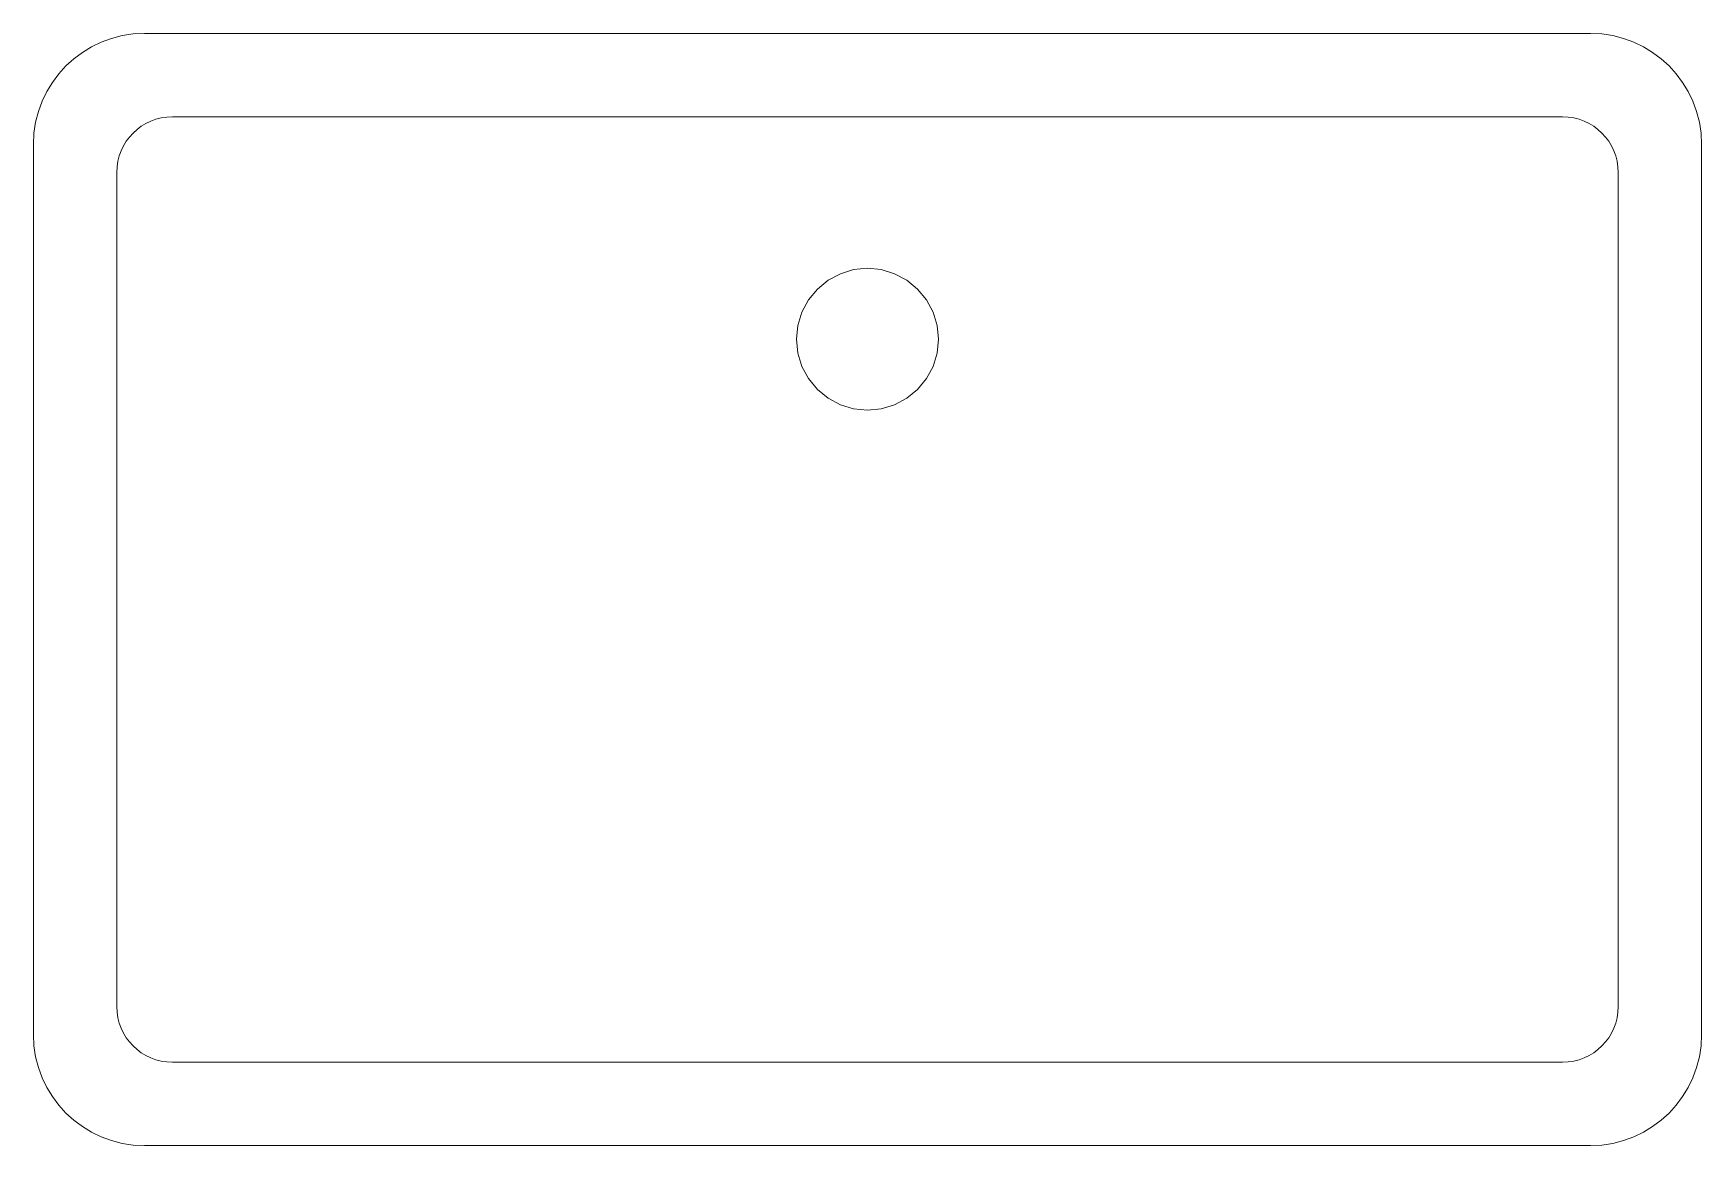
# Model space of a CAD drawing. Header units: centimetres. Extents: x 146 to 567, y 406 to 806.
# Drawn here: x 478.1 to 538.1, y 736.1 to 776.1 of the extents above; entities that cross this region are included whole.
import ezdxf

# ---------------------------------------------------------------- set-up
doc = ezdxf.new("R2010")
doc.units = ezdxf.units.CM
doc.header["$LTSCALE"] = 6.35
doc.layers.get('0').update_dxf_attribs({"lineweight": 18})

# ---------------------------------------------------------------- blocks, each defined once
blk = doc.blocks.new('Group-11')
for p, q in [((534.054, 774.212), (482.054, 774.212)), ((533.054, 771.212), (483.054, 771.212)), ((478.054, 770.212), (478.054, 738.212)), ((538.054, 738.212), (538.054, 770.212)), ((481.054, 769.212), (481.054, 739.212)), ((535.054, 739.212), (535.054, 769.212)), ((483.054, 737.212), (533.054, 737.212)), ((482.054, 734.212), (534.054, 734.212))]:
    blk.add_line(p, q)
for points in [[(510.605, 763.212, 300), (510.556, 762.714, 300), (510.41, 762.235, 300), (510.175, 761.794, 300), (509.857, 761.408, 300), (509.471, 761.091, 300), (509.03, 760.855, 300), (508.551, 760.71, 300), (508.054, 760.661, 300), (507.556, 760.71, 300), (507.077, 760.855, 300), (506.636, 761.091, 300), (506.25, 761.408, 300), (505.933, 761.794, 300), (505.697, 762.235, 300), (505.552, 762.714, 300), (505.503, 763.212, 300), (505.552, 763.709, 300), (505.697, 764.188, 300), (505.933, 764.629, 300), (506.25, 765.015, 300), (506.636, 765.333, 300), (507.077, 765.568, 300), (507.556, 765.714, 300), (508.054, 765.763, 300), (508.551, 765.714, 300), (509.03, 765.568, 300), (509.471, 765.333, 300), (509.857, 765.015, 300), (510.175, 764.629, 300), (510.41, 764.188, 300), (510.556, 763.709, 300), (510.605, 763.212, 300)], [(510.605, 763.212, 0), (510.556, 762.714, 0), (510.41, 762.235, 0), (510.175, 761.794, 0), (509.857, 761.408, 0), (509.471, 761.091, 0), (509.03, 760.855, 0), (508.551, 760.71, 0), (508.054, 760.661, 0), (507.556, 760.71, 0), (507.077, 760.855, 0), (506.636, 761.091, 0), (506.25, 761.408, 0), (505.933, 761.794, 0), (505.697, 762.235, 0), (505.552, 762.714, 0), (505.503, 763.212, 0), (505.552, 763.709, 0), (505.697, 764.188, 0), (505.933, 764.629, 0), (506.25, 765.015, 0), (506.636, 765.333, 0), (507.077, 765.568, 0), (507.556, 765.714, 0), (508.054, 765.763, 0), (508.551, 765.714, 0), (509.03, 765.568, 0), (509.471, 765.333, 0), (509.857, 765.015, 0), (510.175, 764.629, 0), (510.41, 764.188, 0), (510.556, 763.709, 0), (510.605, 763.212, 0)]]:
    blk.add_polyline3d(points)
for centre, radius, start, end in [((482.054, 770.212), 4, 90, 180), ((534.054, 770.212), 4, 0, 90), ((483.054, 769.212), 2, 90, 180), ((533.054, 769.212), 2, 0, 90), ((483.054, 739.212), 2, 180, 270), ((533.054, 739.212), 2, 270, 0), ((482.054, 738.212), 4, 180, 270), ((534.054, 738.212), 4, 270, 0)]:
    blk.add_arc(centre, radius, start, end)
for points in [[(507.077, 765.568), (507.077, 765.568, 300), (507.556, 765.714, 300), (507.556, 765.714)], [(507.556, 765.714), (507.556, 765.714, 300), (508.054, 765.763, 300), (508.054, 765.763)], [(508.054, 765.763), (508.054, 765.763, 300), (508.551, 765.714, 300), (508.551, 765.714)], [(508.551, 765.714), (508.551, 765.714, 300), (509.03, 765.568, 300), (509.03, 765.568)], [(505.933, 764.629), (505.933, 764.629, 300), (506.25, 765.015, 300), (506.25, 765.015)], [(506.25, 765.015), (506.25, 765.015, 300), (506.636, 765.333, 300), (506.636, 765.333)], [(506.636, 765.333), (506.636, 765.333, 300), (507.077, 765.568, 300), (507.077, 765.568)], [(509.03, 765.568), (509.03, 765.568, 300), (509.471, 765.333, 300), (509.471, 765.333)], [(509.471, 765.333), (509.471, 765.333, 300), (509.857, 765.015, 300), (509.857, 765.015)], [(509.857, 765.015), (509.857, 765.015, 300), (510.175, 764.629, 300), (510.175, 764.629)], [(505.697, 764.188), (505.697, 764.188, 300), (505.933, 764.629, 300), (505.933, 764.629)], [(510.175, 764.629), (510.175, 764.629, 300), (510.41, 764.188, 300), (510.41, 764.188)], [(505.552, 763.709), (505.552, 763.709, 300), (505.697, 764.188, 300), (505.697, 764.188)], [(510.41, 764.188), (510.41, 764.188, 300), (510.556, 763.709, 300), (510.556, 763.709)], [(505.503, 763.212), (505.503, 763.212, 300), (505.552, 763.709, 300), (505.552, 763.709)], [(505.552, 762.714), (505.552, 762.714, 300), (505.503, 763.212, 300), (505.503, 763.212)], [(510.556, 763.709), (510.556, 763.709, 300), (510.605, 763.212, 300), (510.605, 763.212)], [(510.605, 763.212), (510.605, 763.212, 300), (510.556, 762.714, 300), (510.556, 762.714)], [(505.697, 762.235), (505.697, 762.235, 300), (505.552, 762.714, 300), (505.552, 762.714)], [(510.556, 762.714), (510.556, 762.714, 300), (510.41, 762.235, 300), (510.41, 762.235)], [(505.933, 761.794), (505.933, 761.794, 300), (505.697, 762.235, 300), (505.697, 762.235)], [(510.41, 762.235), (510.41, 762.235, 300), (510.175, 761.794, 300), (510.175, 761.794)], [(506.25, 761.408), (506.25, 761.408, 300), (505.933, 761.794, 300), (505.933, 761.794)], [(506.636, 761.091), (506.636, 761.091, 300), (506.25, 761.408, 300), (506.25, 761.408)], [(509.857, 761.408), (509.857, 761.408, 300), (509.471, 761.091, 300), (509.471, 761.091)], [(510.175, 761.794), (510.175, 761.794, 300), (509.857, 761.408, 300), (509.857, 761.408)], [(507.077, 760.855), (507.077, 760.855, 300), (506.636, 761.091, 300), (506.636, 761.091)], [(507.556, 760.71), (507.556, 760.71, 300), (507.077, 760.855, 300), (507.077, 760.855)], [(509.03, 760.855), (509.03, 760.855, 300), (508.551, 760.71, 300), (508.551, 760.71)], [(509.471, 761.091), (509.471, 761.091, 300), (509.03, 760.855, 300), (509.03, 760.855)], [(508.054, 760.661), (508.054, 760.661, 300), (507.556, 760.71, 300), (507.556, 760.71)], [(508.551, 760.71), (508.551, 760.71, 300), (508.054, 760.661, 300), (508.054, 760.661)]]:
    blk.add_3dface(points)

msp = doc.modelspace()

# ---------------------------------------------------------------- block references
at = {"color": 7}
msp.add_blockref('Group-11', (0.025, 1.854526), dxfattribs=at)

doc.saveas('drawing.dxf')
